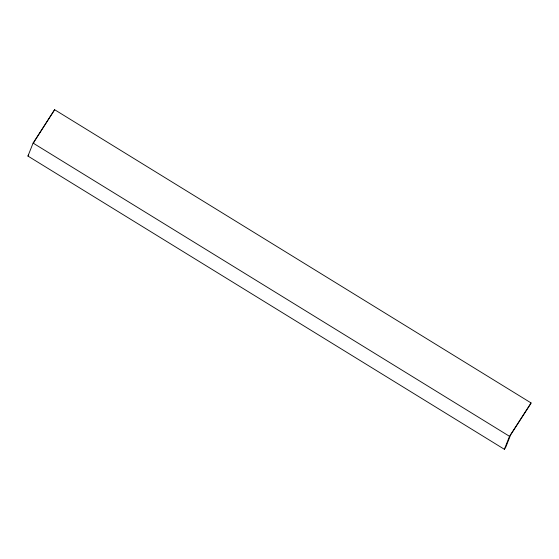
<?xml version="1.0" encoding="UTF-8"?>
<svg xmlns="http://www.w3.org/2000/svg" width="559" height="559" viewBox="0 0 559 559"><rect width="100%" height="100%" fill="white"/><g stroke="black" fill="none" stroke-linecap="round" stroke-linejoin="round"><path stroke-width="0.84" d="M27.95 156.073L33.093 143.09L54.628 109.704L531.05 402.927L530.708 403.794L510.605 434.951L505.811 447.067L504.372 449.296L27.95 156.073L28.67 154.962M33.54 143.349L34.183 141.734M54.628 109.704L34.651 141.008M504.372 449.296L509.515 436.313L531.05 402.927M33.093 143.09L509.515 436.313"/></g></svg>
